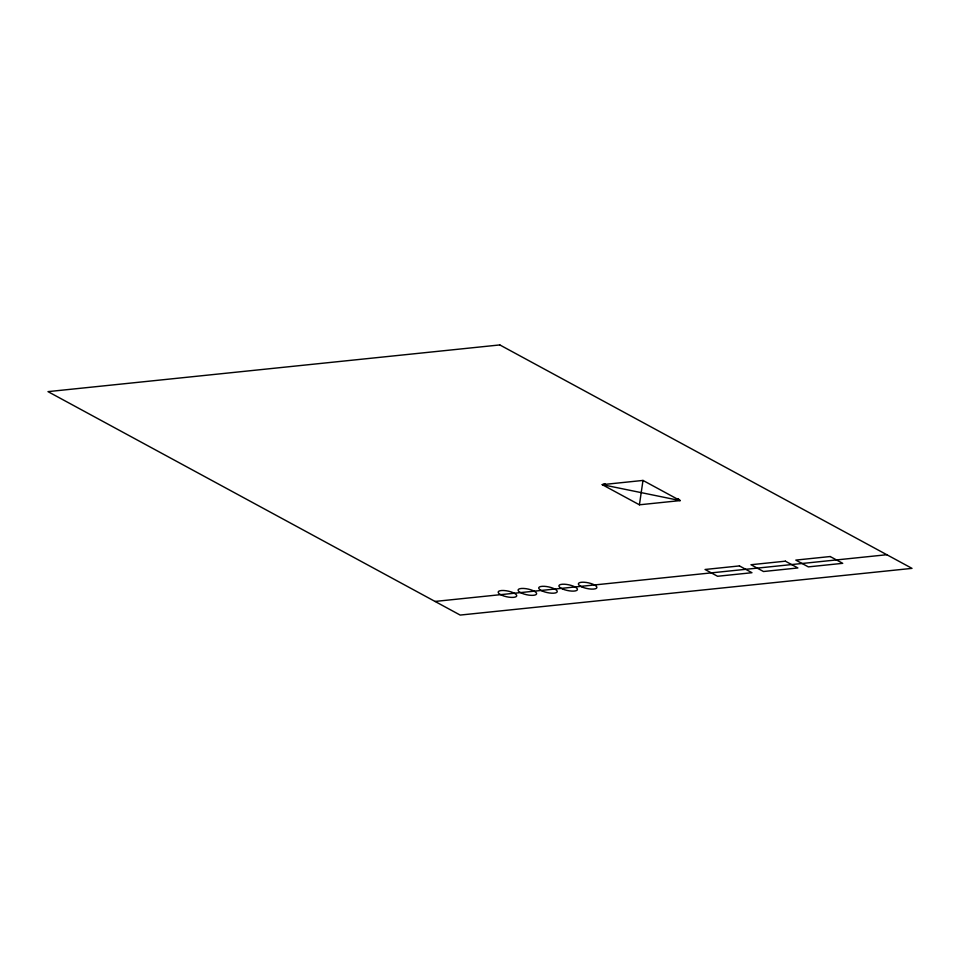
<?xml version="1.0" encoding="UTF-8"?>
<svg xmlns="http://www.w3.org/2000/svg" width="960" height="960" viewBox="0 0 960 960"><rect width="100%" height="100%" fill="white"/><g stroke="black" fill="none" stroke-linecap="round" stroke-linejoin="round"><path stroke-width="1.44" d="M639.42 504.804L642.996 480.432L602.244 484.656L639.42 504.804L680.172 500.592L678.048 498.6M604.992 483.66L602.244 484.656L680.172 500.592L642.996 480.432M435.024 601.44L886.836 554.724M499.812 344.928L48 391.632L460.188 615.072L912 568.368L499.812 344.928M739.452 565.92L705.048 569.484L717.564 576.264L751.956 572.712L739.452 565.92M785.376 561.18L750.984 564.732L763.488 571.512L797.88 567.96L785.376 561.18M830.208 556.536L795.816 560.1L808.332 566.88L842.724 563.328L830.208 556.536M582.072 586.992A9.468 2.928 11.9 0 0 596.844 587.76A9.468 2.928 11.9 0 0 583.956 582.228A9.468 2.928 11.9 0 0 582.072 586.992M562.632 589.008A9.468 2.928 11.9 0 0 577.392 589.764A9.468 2.928 11.9 0 0 564.516 584.232A9.468 2.928 11.9 0 0 562.632 589.008M542.436 591.096A9.468 2.928 11.9 0 0 557.196 591.852A9.468 2.928 11.9 0 0 544.308 586.32A9.468 2.928 11.9 0 0 542.436 591.096M521.808 593.232A9.468 2.928 11.9 0 0 536.58 593.988A9.468 2.928 11.9 0 0 523.692 588.456A9.468 2.928 11.9 0 0 521.808 593.232M501.9 595.284A9.468 2.928 11.9 0 0 516.672 596.052A9.468 2.928 11.9 0 0 503.784 590.508A9.468 2.928 11.9 0 0 501.9 595.284"/></g></svg>
